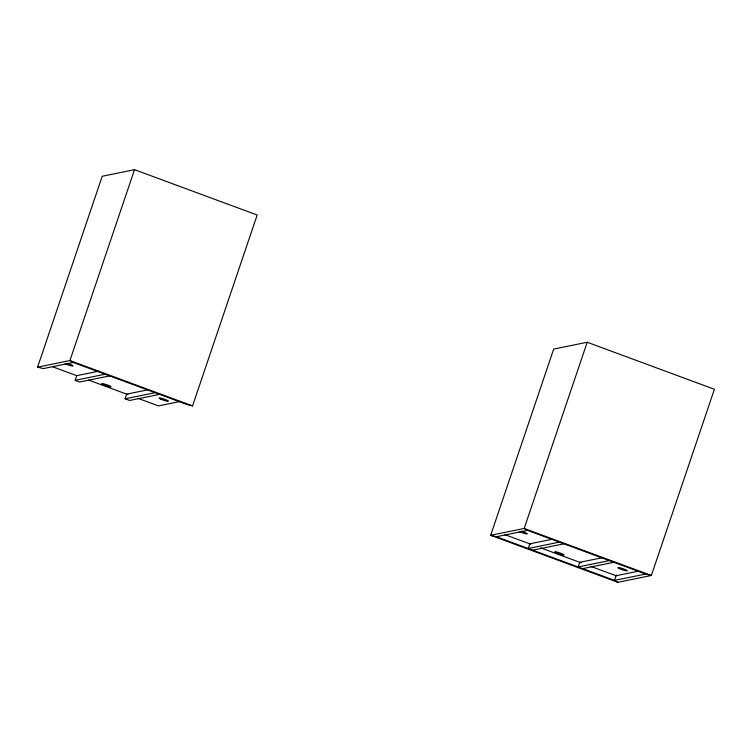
<?xml version="1.0" encoding="UTF-8"?>
<svg xmlns="http://www.w3.org/2000/svg" width="752" height="752" viewBox="0 0 752 752"><rect width="100%" height="100%" fill="white"/><g stroke="black" fill="none" stroke-linecap="round" stroke-linejoin="round"><path stroke-width="1.13" d="M37.6 367.145L102.206 176.278L134.523 169.679L257.175 215.016L192.568 405.883L186.834 404.454L73.264 362.473L69.917 360.546L37.6 367.145L43.343 368.574L73.264 362.473M134.523 169.679L69.917 360.546L192.568 405.883M109.604 375.906L79.684 382.007L75.134 380.333L76.713 375.671L98.578 371.215M159.574 394.377L129.645 400.478L125.105 398.804L126.684 394.142L147.401 389.921M587.209 342.254L524.182 528.468L490.661 535.302L553.688 349.088L587.209 342.254L714.4 389.273L651.373 575.477L617.853 582.321L490.661 535.302L496.405 536.74L614.506 580.394L617.853 582.321M616.33 575.026L614.506 580.394L645.63 574.049L651.373 575.477L524.182 528.468L527.528 530.386L645.63 574.049M75.134 380.333L105.064 374.223M125.105 398.804L155.034 392.694M180.348 401.436L158.484 405.901L137.729 398.231M496.405 536.74L527.528 530.386M552.006 539.297L529.775 543.837L528.195 548.49L559.319 542.145M532.745 550.173L563.868 543.818M603.085 557.542L579.745 562.308L578.166 566.961L609.289 560.616M582.706 568.644L613.829 562.289M638.316 571.21L616.085 575.741L590.931 566.444M52.555 366.75L76.582 375.624M88.595 380.07L127.906 394.603M504.536 534.512L530.78 544.213M540.622 547.851L581.089 562.806M521.39 531.213A4.954 0.63 18.7 0 1 527.171 533.948A4.954 0.63 18.7 0 1 519.312 531.636M67.135 363.301A4.954 0.63 18.7 0 1 72.906 366.027A4.954 0.63 18.7 0 1 65.057 363.724M619.253 568.578A4.954 0.63 18.7 0 0 627.102 570.89A4.954 0.63 18.7 0 0 621.321 568.155A4.954 0.63 18.7 0 0 619.253 568.578M556.113 552.795A4.954 0.63 18.7 0 0 563.972 555.098A4.954 0.63 18.7 0 0 558.191 552.372A4.954 0.63 18.7 0 0 556.113 552.795M103.052 384.629A4.954 0.63 18.7 0 0 110.901 386.942A4.954 0.63 18.7 0 0 105.13 384.206A4.954 0.63 18.7 0 0 103.052 384.629M160.449 398.983A4.954 0.63 18.7 0 0 168.298 401.286A4.954 0.63 18.7 0 0 162.526 398.56A4.954 0.63 18.7 0 0 160.449 398.983"/></g></svg>
